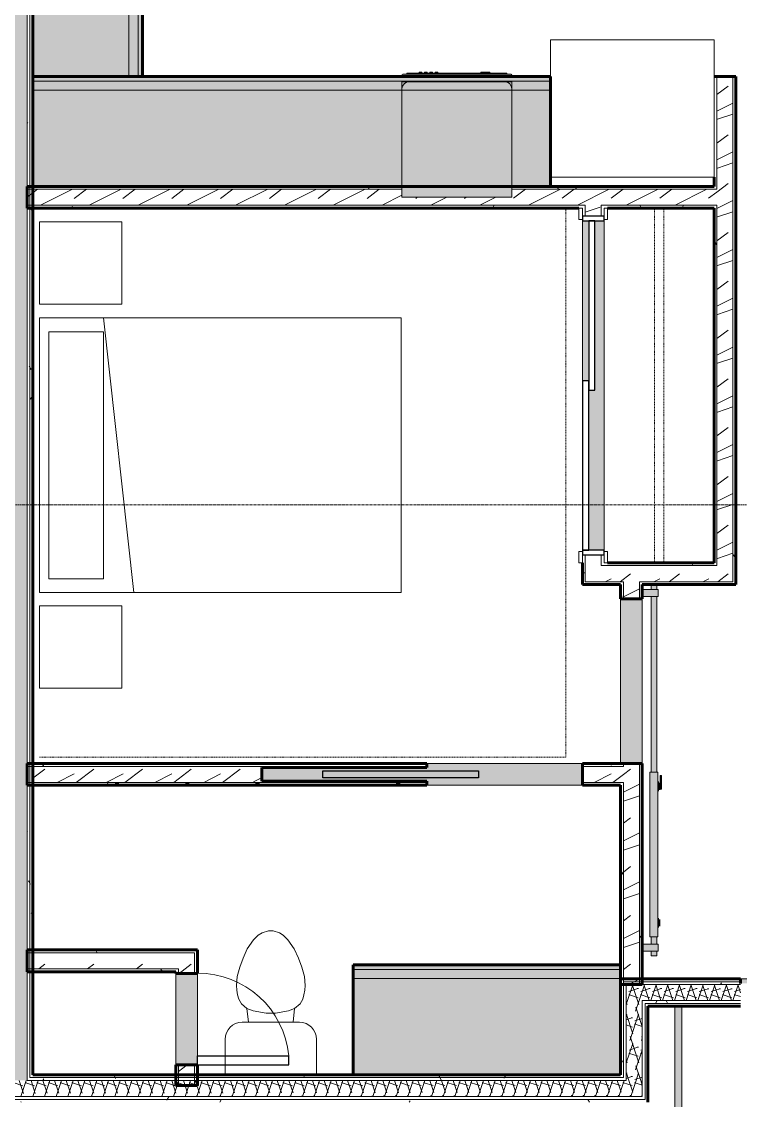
# Model space of a CAD drawing. Header units: inches. Extents: x -4061 to -1937, y 10959 to 12323.
# Drawn here: x -3338.2 to -3181.1, y 11717 to 11952.8 of the extents above; entities that cross this region are included whole.
import ezdxf

# ---------------------------------------------------------------- set-up
doc = ezdxf.new("R2010")
doc.units = ezdxf.units.IN
doc.header["$MEASUREMENT"] = 0
doc.linetypes.add('Dash', pattern=[0.25, 0.125, -0.125])
doc.linetypes.add('Grid Line 1_2_', pattern=[0.875, 0.5, -0.125, 0.125, -0.125])
for name, color, linetype, lineweight in [('0-1', 7, 'Continuous', 5), ('0-2', 250, 'Continuous', 9), ('A-DOOR-1', 250, 'Continuous', 9), ('A-DOOR-2', 50, 'Continuous', 30), ('A-DOOR-3', 90, 'Continuous', 18), ('A-DOOR-4', 135, 'Continuous', 18), ('A-DOOR-5', 7, 'Continuous', 18), ('A-DOOR-6', 10, 'Continuous', 60), ('A-DOOR-FRAM-1', 50, 'Continuous', 30), ('A-WALL', 113, 'Continuous', 18), ('A-WALL-1', 8, 'Continuous', 5), ('A-WALL-2', 10, 'Continuous', 60), ('A-WALL-3', 7, 'Continuous', 18), ('A-WALL-PATT-1', 250, 'Continuous', 9), ('A-WALL-PATT-2', 55, 'Continuous', 9), ('A-WALL-PATT-6', 111, 'Continuous', 9), ('I-FURN-1', 250, 'Continuous', 9), ('I-FURN-HDLN-1', 250, 'Dash', 9), ('I-WALL', 2, 'Continuous', 18), ('I-WALL-1', 2, 'Continuous', 5), ('I-WALL-2', 2, 'Continuous', 60), ('P-SANR-FIXT-2', 250, 'Continuous', 9), ('Q-CASE-1', 53, 'Continuous', 9), ('Q-CASE-2', 10, 'Continuous', 60), ('Q-CASE-3', 250, 'Continuous', 9), ('Q-CASE-HDLN-1', 250, 'Dash', 9), ('Q-SPCQ-1', 250, 'Continuous', 9), ('Q-SPCQ-2', 55, 'Continuous', 9), ('S-BEAM', 12, 'Continuous', 9), ('S-GRID-1', 1, 'Grid Line 1_2_', 9)]:
    doc.layers.add(name, color=color, linetype=linetype, lineweight=lineweight)
pattern_1 = [(0, (0, 0), (20.48, 5.12), [0.845, -14.515, 0.845, -14.515, -81.92]), (0, (0, 0), (20.48, 5.12), [-30.72, 0.845, -29.875, 0.845, -14.515, -35.84]), (0, (0, 0), (20.48, 5.12), [-76.8, 0.845, -9.395, 0.845, -24.755]), (120, (7.68, 2.56), (-14.67405, 15.1762003), [0.845, -14.515, 0.845, -14.515, -81.92]), (120, (7.68, 2.56), (-14.67405, 15.1762003), [-30.72, 0.845, -29.875, 0.845, -14.515, -35.84]), (120, (7.68, 2.56), (-14.67405, 15.1762003), [-76.8, 0.845, -9.395, 0.845, -24.755]), (240, (10.24, 12.8), (-5.80595, -20.2962003), [0.845, -14.515, 0.845, -14.515, -81.92]), (240, (10.24, 12.8), (-5.80595, -20.2962003), [-30.72, 0.845, -29.875, 0.845, -14.515, -35.84]), (240, (10.24, 12.8), (-5.80595, -20.2962003), [-76.8, 0.845, -9.395, 0.845, -24.755])]
pattern_2 = [(216.87, (4.265, 10.662), (31.9871619, 21.32545714), [5.331, -47.981]), (206.565, (10.662, 7.464), (-10.662476, -10.6620098), [11.921, -11.921]), (198.435, (10.662, 2.132), (-21.32449365, -10.6625869), [6.744, -26.974])]
pattern_3 = [(161.57, (0.32, 0.32), (-2.560496185, -0.000537386), [0, -18.214, 2.022, 0]), (18.43, (-0.32, 0.32), (-2.560496185, 0.000537386), [0, -18.214, 2.022, 0]), (108.43, (0.32, 0.32), (1.27922091, -6.400876726), [6.07, -14.166]), (71.57, (-0.32, 0.32), (1.27922091, 6.400876726), [6.07, -14.166])]

# ---------------------------------------------------------------- blocks, each defined once
blk = doc.blocks.new('Pocket_Door_2385 - 34_ x 80_-1722096-ENLARGED RCP - 2ND FLOOR PLAN - EAST')
at = {"layer": 'A-DOOR-2'}
for p, q in [((-39.67, -0.75), (-39.67, 0.75)), ((-39.67, 0.75), (-5.67, 0.75)), ((-5.67, 0.75), (-5.67, -0.75)), ((-5.67, -0.75), (-39.67, -0.75))]:
    blk.add_line(p, q, dxfattribs=at)
blk = doc.blocks.new('FOLDING_SLIDING CLOSET - 72_ x 80_-1372823-ENLARGED RCP - 2ND FLOOR PLAN - EAST')
at = {"layer": 'A-DOOR-1'}
for p, q in [((-36.25, 3), (-38.75, 3)), ((-38.75, 3), (-38.75, 2.25)), ((-36.25, 2.25), (-36.25, 3)), ((38.75, 3), (36.25, 3)), ((36.25, 3), (36.25, 2.25)), ((38.75, 2.25), (38.75, 3)), ((-38.75, 2.25), (-36.25, 2.25)), ((36.25, 2.25), (38.75, 2.25)), ((-36.25, -2.5), (-38.75, -2.5)), ((-38.75, -2.5), (-38.75, -3.25)), ((-38.75, -3.25), (-36.25, -3.25)), ((-36.25, -3.25), (-36.25, -2.5)), ((38.75, -2.5), (36.25, -2.5)), ((36.25, -2.5), (36.25, -3.25)), ((36.25, -3.25), (38.75, -3.25)), ((38.75, -3.25), (38.75, -2.5))]:
    blk.add_line(p, q, dxfattribs=at)
at = {"layer": 'A-DOOR-2'}
for p, q in [((1, 2.25), (-36, 2.25)), ((-36, 2.25), (-36, 0.875)), ((-36, 0.875), (1, 0.875)), ((36, 0.875), (-1, 0.875)), ((-1, 0.875), (-1, -0.5)), ((1, 0.875), (1, 2.25)), ((36, -0.5), (36, 0.875)), ((-1, -0.5), (36, -0.5))]:
    blk.add_line(p, q, dxfattribs=at)
at = {"layer": 'A-DOOR-FRAM-1'}
for p, q in [((-36, 2.25), (-37, 2.25)), ((-37, 2.25), (-37, -2.5)), ((-36, -2.5), (-36, 2.25)), ((36, 2.25), (36, -2.5)), ((37, 2.25), (36, 2.25)), ((37, -2.5), (37, 2.25)), ((-37, -2.5), (-36, -2.5)), ((36, -2.5), (37, -2.5))]:
    blk.add_line(p, q, dxfattribs=at)
blk = doc.blocks.new('Refrigerator_-_Side-by-Side_6047 - 36_ X 30_-1372843-ENLARGED RCP - 2ND FLOOR PLAN - EAST')
at = {"layer": 'Q-SPCQ-1'}
for p, q in [((-17.88, 15.58), (17.87, 15.58)), ((-17.88, -14.42), (-17.88, 15.58)), ((17.87, 15.58), (17.87, -14.42)), ((17.87, -14.42), (-17.88, -14.42))]:
    blk.add_line(p, q, dxfattribs=at)
blk = doc.blocks.new('OD_CW_Base Cabinet - OD_CW_Base Cabinet-1965007-ENLARGED RCP - 2ND FLOOR PLAN - EAST')
at = {"layer": 'Q-CASE-1'}
for points in [[(113.84, 24), (0.74, 24), (0.74, 3), (113.84, 3), (113.84, 15.55)], [(90.46, 3), (33.18, 3), (33.18, 1.13), (9.18, 1.13), (9.18, 3), (0.74, 3), (0.74, 1), (113.84, 1), (113.84, 3), (90.84, 3)], [(36.4, 1), (0.74, 1), (0.74, 0), (113.84, 0), (113.84, 1), (67.06, 1)]]:
    blk.add_hatch(color=256, dxfattribs=at).paths.add_polyline_path(points, flags=0)
at = {"layer": 'Q-CASE-2'}
for p, q in [((113.84, 24), (0.74, 24)), ((0.74, 24), (0.74, 0)), ((113.84, 0), (113.84, 24)), ((0.74, 0), (113.84, 0))]:
    blk.add_line(p, q, dxfattribs=at)
at = {"layer": 'Q-CASE-3'}
for p, q in [((0.74, 24), (0.74, 3)), ((0.74, 24), (113.84, 24)), ((113.84, 3), (113.84, 24)), ((0.74, 3), (113.84, 3)), ((113.84, 1), (113.84, 3)), ((0.74, 1), (113.84, 1)), ((0.74, 1), (113.84, 1)), ((0.74, 0), (92.84, 0)), ((113.84, 0), (113.84, 1))]:
    blk.add_line(p, q, dxfattribs=at)
blk = doc.blocks.new('Dishwasher_15404 - 34_ counter-V4-ENLARGED RCP - 2ND FLOOR PLAN - EAST')
at = {"layer": 'Q-SPCQ-2'}
h = blk.add_hatch(color=256, dxfattribs=at)
h.paths.add_polyline_path([(0, 0), (2.38, 0), (2.38, 24), (0, 24)], flags=0)
h.paths.add_polyline_path([(23.38, 11.89), (23.38, 0), (23.68, 0), (24.08, 0.05), (24.46, 0.21), (24.83, 0.52), (25.04, 0.79), (25.2, 1.17), (25.25, 1.57), (25.25, 22.43), (25.17, 22.9), (24.98, 23.29), (24.74, 23.58), (24.46, 23.79), (24.08, 23.95), (23.68, 24), (23.38, 24), (23.38, 19.56)], flags=0)
h = blk.add_hatch(color=256, dxfattribs=at)
h.paths.add_polyline_path([(23.68, 0), (25.25, 0), (25.25, 1.57), (25.2, 1.17), (24.96, 0.67), (24.74, 0.42), (24.46, 0.21), (24.08, 0.05)], flags=0)
h.paths.add_polyline_path([(23.68, 24), (24.08, 23.95), (24.46, 23.79), (24.83, 23.48), (25.04, 23.21), (25.22, 22.75), (25.25, 22.69), (25.25, 24), (23.95, 24)], flags=0)
for points in [[(26.38, 0.14), (26.38, 0), (26.73, 0.01), (26.82, 0.06), (26.87, 0.2), (26.85, 23.86), (26.82, 23.94), (26.68, 24), (26.38, 24), (26.38, 4.23)], [(26.87, 21.39), (27.12, 21.39), (27.12, 22.91), (26.87, 22.91)], [(26.87, 20.79), (26.87, 20.19), (27.12, 20.19), (27.12, 21.39), (26.87, 21.39), (26.87, 21.01)], [(26.87, 11.89), (26.87, 3.81), (27.12, 3.81), (27.12, 20.19), (26.87, 20.19), (26.87, 19.56)], [(27.12, 20.28), (27.12, 19.69), (27.37, 19.69), (27.37, 20.28)], [(27.12, 18.51), (27.37, 18.51), (27.37, 19.1), (27.12, 19.1)], [(27.12, 17.33), (27.37, 17.33), (27.37, 17.92), (27.12, 17.92)], [(27.12, 16.15), (27.37, 16.15), (27.37, 16.74), (27.12, 16.74)], [(27.12, 6.5), (27.12, 5.81), (27.37, 5.81), (27.37, 6.79), (27.12, 6.79), (27.12, 6.66)], [(27.12, 5.55), (27.12, 4.82), (27.37, 4.82), (27.37, 5.81), (27.12, 5.81)], [(26.87, 3.56), (26.87, 2.61), (27.12, 2.61), (27.12, 3.81), (26.87, 3.81)], [(26.87, 1.09), (27.12, 1.09), (27.12, 2.61), (26.87, 2.61)]]:
    blk.add_hatch(color=256, dxfattribs=at).paths.add_polyline_path(points, flags=0)
h = blk.add_hatch(color=256, dxfattribs=at)
h.paths.add_polyline_path([(25.07, 0.85), (25.12, 0.95), (25.08, 0.9)], flags=0)
h.paths.add_polyline_path([(25.2, 1.2), (25.22, 1.25), (25.2, 1.23)], flags=0)
at = {"layer": 'Q-SPCQ-1'}
for p, q in [((0, 24), (23.68, 24)), ((0, 0), (0, 24)), ((23.68, 24), (25.25, 24)), ((25.25, 24), (25.25, 22.43)), ((26.38, 24), (26.68, 24)), ((26.87, 23.8), (26.87, 0.2)), ((25.25, 22.43), (25.25, 1.57)), ((26.87, 22.91), (27.12, 22.91)), ((27.12, 21.39), (27.12, 22.91)), ((27.12, 20.19), (27.12, 21.39)), ((27.12, 20.28), (27.37, 20.28)), ((27.12, 3.81), (27.12, 20.19)), ((27.12, 19.69), (27.37, 19.69)), ((27.12, 19.1), (27.37, 19.1)), ((27.37, 19.69), (27.37, 20.28)), ((27.37, 18.51), (27.37, 19.1)), ((27.12, 18.51), (27.37, 18.51)), ((27.12, 17.92), (27.37, 17.92)), ((27.12, 17.33), (27.37, 17.33)), ((27.12, 16.74), (27.37, 16.74)), ((27.37, 17.33), (27.37, 17.92)), ((27.37, 16.15), (27.37, 16.74)), ((27.12, 16.15), (27.37, 16.15)), ((27.37, 6.79), (27.12, 6.79)), ((27.12, 4.82), (27.37, 4.82)), ((27.37, 5.81), (27.37, 6.79)), ((27.37, 4.82), (27.37, 5.81)), ((27.12, 2.61), (27.12, 3.81)), ((27.12, 1.09), (27.12, 2.61)), ((23.68, 0), (0, 0)), ((25.25, 1.57), (25.25, 0)), ((26.87, 1.09), (27.12, 1.09)), ((25.25, 0), (23.68, 0)), ((26.68, 0), (26.38, 0))]:
    blk.add_line(p, q, dxfattribs=at)
for centre, radius, start, end in [((23.68, 22.43), 1.57, 360, 90), ((26.68, 23.8), 0.197, 360, 90), ((23.68, 22.43), 1.57, 32.077, 42.3359), ((23.68, 22.43), 1.57, 17.8182, 27.5266), ((23.68, 22.43), 1.57, 360, 13.6425), ((23.68, 1.57), 1.57, 270, 360), ((23.68, 1.57), 1.57, 317.6641, 327.923), ((23.68, 1.57), 1.57, 332.4734, 342.1818), ((23.68, 1.57), 1.57, 346.3575, 360), ((26.68, 0.2), 0.197, 270, 360), ((26.68, 0.2), 0.197, 285, 345)]:
    blk.add_arc(centre, radius, start, end, dxfattribs=at)
blk = doc.blocks.new('OD_CW_Base Cabinet - OD_CW_Base Cabinet-1965008-ENLARGED RCP - 2ND FLOOR PLAN - EAST')
at = {"layer": 'Q-CASE-1'}
for points in [[(0.74, 3), (133.01, 3), (133.01, 24), (0.74, 24)], [(0.74, 0.63), (0.74, 0), (133.01, 0), (133.01, 1), (70.97, 1), (70.97, 0.63), (46.97, 0.63), (46.97, 1), (0.74, 1)]]:
    blk.add_hatch(color=256, dxfattribs=at).paths.add_polyline_path(points, flags=0)
h = blk.add_hatch(color=256, dxfattribs=at)
h.paths.add_polyline_path([(0.74, 1), (46.97, 1), (46.97, 3), (0.74, 3)], flags=0)
h.paths.add_polyline_path([(70.97, 3), (70.97, 1), (133.01, 1), (133.01, 3)], flags=0)
at = {"layer": 'Q-CASE-2'}
for p, q in [((133.01, 24), (0.74, 24)), ((0.74, 24), (0.74, 0)), ((133.01, 0), (133.01, 24)), ((0.74, 0), (133.01, 0))]:
    blk.add_line(p, q, dxfattribs=at)
at = {"layer": 'Q-CASE-3'}
for p, q in [((0.74, 24), (0.74, 3)), ((0.74, 24), (133.01, 24)), ((133.01, 3), (133.01, 24)), ((0.74, 3), (0.74, 1)), ((0.74, 3), (133.01, 3)), ((133.01, 1), (133.01, 3)), ((0.74, 1), (0.74, 0)), ((0.74, 1), (46.97, 1)), ((0.74, 1), (46.97, 1)), ((0.74, 0), (133.01, 0)), ((70.97, 1), (133.01, 1)), ((70.97, 1), (133.01, 1)), ((133.01, 0), (133.01, 1))]:
    blk.add_line(p, q, dxfattribs=at)
blk = doc.blocks.new('Toilet-Domestic-3D - Toilet-Domestic-3D-1352612-ENLARGED RCP - 2ND FLOOR PLAN - EAST')
at = {"layer": 'P-SANR-FIXT-2'}
for p, q in [((-9.98, 19.48), (9.98, 19.48)), ((-9.98, 11.75), (-9.98, 19.48)), ((9.98, 19.48), (9.98, 11.75)), ((6.25, 8.02), (-6.25, 8.02)), ((-4.86, 8.02), (-5.21, 5)), ((4.86, 8.02), (5.21, 5)), ((-5.21, 5), (-6.4, 4)), ((-3.84, 5.5), (-5.21, 5)), ((-1, 6), (-3.84, 5.5)), ((1, 6), (-1, 6)), ((3.84, 5.5), (1, 6)), ((5.21, 5), (3.84, 5.5)), ((6.4, 4), (5.21, 5)), ((-6.97, 3), (-7.24, 2)), ((-6.4, 4), (-6.97, 3)), ((6.97, 3), (6.4, 4)), ((7.24, 2), (6.97, 3)), ((-7.41, 1), (-7.5, 0)), ((-7.5, 0), (-7.33, -1.99)), ((-7.24, 2), (-7.41, 1)), ((7.41, 1), (7.24, 2)), ((7.33, -1.99), (7.5, 0)), ((7.5, 0), (7.41, 1)), ((-7.33, -1.99), (-6.79, -4)), ((6.79, -4), (7.33, -1.99)), ((-6.79, -4), (-6.06, -6)), ((6.06, -6), (6.79, -4)), ((-6.06, -6), (-5.13, -8)), ((5.13, -8), (6.06, -6)), ((-5.13, -8), (-3.74, -10)), ((3.74, -10), (5.13, -8)), ((-3.74, -10), (-2.74, -11)), ((-2.74, -11), (-1.87, -11.5)), ((-1.87, -11.5), (-0.5, -12)), ((0.5, -12), (1.87, -11.5)), ((1.87, -11.5), (2.74, -11)), ((2.74, -11), (3.74, -10)), ((-0.5, -12), (0.5, -12))]:
    blk.add_line(p, q, dxfattribs=at)
for centre, start, end in [((-6.25, 11.75), 180, 270), ((6.25, 11.75), 270, 360)]:
    blk.add_arc(centre, 3.73, start, end, dxfattribs=at)
blk = doc.blocks.new('OD_CW_Base Cabinet - OD_CW_Base Cabinet-1913675-ENLARGED RCP - 2ND FLOOR PLAN - EAST')
at = {"layer": 'Q-CASE-1'}
for points in [[(0.74, 24), (0.74, 3), (59.14, 3), (59.14, 24), (21.04, 24)], [(5.71, 3), (0.74, 3), (0.74, 1), (59.14, 1), (59.14, 3), (21.04, 3)], [(21.04, 1), (0.74, 1), (0.74, 0), (59.14, 0), (59.14, 1)]]:
    blk.add_hatch(color=256, dxfattribs=at).paths.add_polyline_path(points, flags=0)
at = {"layer": 'Q-CASE-2'}
for p, q in [((59.14, 24), (0.74, 24)), ((0.74, 24), (0.74, 0)), ((59.14, 0), (59.14, 24)), ((0.74, 0), (59.14, 0))]:
    blk.add_line(p, q, dxfattribs=at)
at = {"layer": 'Q-CASE-3'}
for p, q in [((0.74, 24), (0.74, 3)), ((0.74, 24), (59.14, 24)), ((59.14, 3), (59.14, 24)), ((0.74, 3), (0.74, 1)), ((0.74, 3), (59.14, 3)), ((59.14, 1), (59.14, 3)), ((0.74, 1), (0.74, 0)), ((0.74, 1), (59.14, 1)), ((0.74, 1), (59.14, 1)), ((0.74, 0), (59.14, 0)), ((59.14, 0), (59.14, 1))]:
    blk.add_line(p, q, dxfattribs=at)
blk = doc.blocks.new('Interior_barn_door_18732 - Interior_barn_door_18732-1655839-ENLARGED RCP - 2ND FLOOR PLAN - EAST')
at = {"layer": 'A-DOOR-3'}
for points in [[(-23.44, -5.82), (-23.68, -5.82), (-23.66, -6.07), (-23.44, -6.07), (-23.44, -6)], [(-22.58, -6.32), (-23.63, -6.32), (-23.63, -6.57), (-22.49, -6.56), (-22.52, -6.32), (-22.56, -6.32)], [(-23.44, -5.82), (-23.44, -6.07), (-22.69, -6.07), (-22.69, -5.82)], [(-23.24, -6.07), (-23.31, -6.07), (-23.28, -6.32), (-22.82, -6.32), (-22.85, -6.07), (-23.2, -6.07)], [(-22.69, -5.82), (-22.67, -6.07), (-22.45, -6.07), (-22.47, -5.82), (-22.63, -5.82)], [(-22.49, -6.32), (-22.49, -6.57), (-20.63, -6.57), (-20.63, -6.32), (-22.41, -6.32)]]:
    blk.add_hatch(color=256, dxfattribs=at).paths.add_polyline_path(points, flags=0)
at = {"layer": 'A-DOOR-4'}
h = blk.add_hatch(color=256, dxfattribs=at)
h.paths.add_polyline_path([(18.5, -4.32), (-19.9, -4.34), (-19.9, -4.95), (18.5, -4.94), (18.5, -4.32)], flags=0)
h.paths.add_polyline_path([(-60, -4.32), (-60, -4.95), (-59, -4.95), (-59, -4.32)], flags=0)
h.paths.add_polyline_path([(21, -4.32), (20, -4.34), (20, -4.95), (21, -4.95), (21, -4.34)], flags=0)
h.paths.add_polyline_path([(-55.9, -4.32), (-57.5, -4.34), (-57.5, -4.95), (-55.9, -4.95), (-55.9, -4.34)], flags=0)
h = blk.add_hatch(color=256, dxfattribs=at)
h.paths.add_polyline_path([(19.69, -2.38), (18.5, -2.38), (18.5, -5.85), (20, -5.85), (20, -2.38)], flags=0)
h.paths.add_polyline_path([(-59, -2.38), (-59, -5.85), (-57.5, -5.85), (-57.5, -2.38), (-58.69, -2.38)], flags=0)
for points in [[(-37.88, -4.07), (-55.9, -4.07), (-55.9, -5.82), (-19.9, -5.82), (-19.9, -4.07), (-30.22, -4.07)], [(-53.56, -5.82), (-53.56, -6), (-52.06, -6), (-52.06, -5.82), (-53.21, -5.82)]]:
    blk.add_hatch(color=256, dxfattribs=at).paths.add_polyline_path(points, flags=0)
h = blk.add_hatch(color=256, dxfattribs=at)
h.paths.add_polyline_path([(-59, -4.95), (-60, -4.95), (-60, -5.57), (-59, -5.55), (-59, -5.11)], flags=0)
h.paths.add_polyline_path([(-19.9, -4.95), (-19.9, -5.57), (18.5, -5.55), (18.5, -4.95), (-14.89, -4.95)], flags=0)
h.paths.add_polyline_path([(-57.5, -4.95), (-57.5, -5.57), (-55.9, -5.55), (-55.9, -4.95)], flags=0)
h.paths.add_polyline_path([(20, -4.95), (20, -5.57), (21, -5.55), (21, -4.95)], flags=0)
h = blk.add_hatch(color=256, dxfattribs=at)
h.paths.add_polyline_path([(-22.45, -5.82), (-22.45, -6), (-22.23, -6), (-22.23, -5.82)], flags=0)
h.paths.add_polyline_path([(-23.73, -5.82), (-23.73, -6), (-23.68, -6), (-23.68, -5.82)], flags=0)
at = {"layer": 'A-DOOR-1'}
for p, q in [((-23.69, -5.82), (-23.69, -6.07)), ((-23.68, -6.07), (-23.69, -6.07)), ((-23.69, -6.07), (-23.44, -6.07)), ((-22.49, -6.32), (-23.63, -6.32)), ((-23.63, -6.32), (-23.63, -6.57)), ((-23.63, -6.57), (-22.49, -6.57)), ((-23.44, -6.07), (-22.69, -6.07)), ((-23.32, -6.07), (-23.32, -6.32)), ((-23.32, -6.07), (-23.32, -6.32)), ((-22.82, -6.32), (-22.82, -6.07)), ((-22.82, -6.32), (-22.82, -6.07)), ((-22.69, -6.07), (-22.44, -6.07)), ((-22.49, -6.57), (-22.49, -6.32)), ((-22.44, -6.07), (-22.45, -6.07)), ((-22.44, -6.07), (-22.44, -5.82)), ((-20.62, -6.57), (-20.62, -6.32))]:
    blk.add_line(p, q, dxfattribs=at)
for points, knots in [([(-22.49, -6.57), (-22.4, -6.57), (-22.1, -6.57), (-21.53, -6.57), (-21, -6.57), (-20.74, -6.57), (-20.61, -6.57), (-20.62, -6.57), (-20.64, -6.57)], [0.1495851, 0.1495851, 0.1495851, 0.1495851, 0.2105513, 0.2964689, 0.3707648, 0.4376596, 0.4969616, 0.5310493, 0.5310493, 0.5310493, 0.5310493]), ([(-20.64, -6.32), (-20.62, -6.32), (-20.61, -6.32), (-20.73, -6.32), (-21.01, -6.32), (-21.53, -6.32), (-22.12, -6.32), (-22.38, -6.32), (-22.48, -6.32)], [-0.5310493, -0.5310493, -0.5310493, -0.5310493, -0.4969616, -0.4376596, -0.3707648, -0.2964689, -0.2105513, -0.1495851, -0.1495851, -0.1495851, -0.1495851])]:
    blk.add_open_spline(points, degree=3, knots=knots, dxfattribs=at)
at = {"layer": 'A-DOOR-5'}
for p, q in [((-59, -4.32), (-60, -4.32)), ((-60, -4.32), (-60, -4.95)), ((-59, -5.85), (-59, -2.38)), ((-57.5, -2.38), (-57.5, -5.85)), ((-55.9, -4.32), (-57.5, -4.32)), ((-55.9, -5.82), (-55.9, -4.07)), ((-55.9, -4.07), (-19.9, -4.07)), ((-19.9, -4.07), (-19.9, -5.82)), ((18.5, -4.32), (-19.9, -4.32)), ((18.5, -5.85), (18.5, -2.38)), ((20, -2.38), (20, -5.85)), ((21, -4.32), (20, -4.32)), ((21, -4.95), (21, -4.32)), ((-60, -4.95), (-60, -5.57)), ((-60, -5.57), (-59, -5.57)), ((-57.5, -5.85), (-59, -5.85)), ((-57.5, -5.57), (-55.9, -5.57)), ((-19.9, -5.82), (-55.9, -5.82)), ((-19.9, -5.57), (18.5, -5.57)), ((20, -5.85), (18.5, -5.85)), ((20, -5.57), (21, -5.57)), ((21, -5.57), (21, -4.95))]:
    blk.add_line(p, q, dxfattribs=at)
at = {"layer": 'A-DOOR-6'}
for p, q in [((-53.56, -6), (-53.56, -5.82)), ((-52.06, -6), (-53.56, -6)), ((-52.06, -5.82), (-52.06, -6)), ((-23.73, -6), (-23.73, -5.82)), ((-23.68, -6), (-23.73, -6)), ((-22.23, -6), (-22.45, -6)), ((-22.23, -5.82), (-22.23, -6))]:
    blk.add_line(p, q, dxfattribs=at)
blk = doc.blocks.new('OD_CW_Closet - OD_CW_Closet-1690852-ENLARGED RCP - 2ND FLOOR PLAN - EAST')
at = {"layer": 'Q-CASE-HDLN-1'}
for p, q in [((0.74, 13), (78.24, 13)), ((0.74, 11), (78.24, 11)), ((3.24, 0), (75.74, 0))]:
    blk.add_line(p, q, dxfattribs=at)
blk = doc.blocks.new('Single-Flush - CLOSET-1720159-ENLARGED RCP - 2ND FLOOR PLAN - EAST')
at = {"layer": 'A-DOOR-1'}
blk.add_arc((10, 2.37), 20.07, 95.7201, 180, dxfattribs=at)
at = {"layer": 'A-DOOR-2'}
for p, q in [((8, 2.37), (8, 22.34)), ((10, 22.34), (8, 22.34)), ((10, 2.37), (10, 22.34)), ((10, 2.37), (8, 2.37))]:
    blk.add_line(p, q, dxfattribs=at)
blk = doc.blocks.new('Bed-Standard - Queen 60_ x 79_-1242961-ENLARGED RCP - 2ND FLOOR PLAN - EAST')
at = {"layer": 'I-FURN-1'}
for p, q in [((40.69, 37.7), (-19.31, 37.7)), ((-19.31, 37.7), (-19.31, -41.3)), ((-16.31, 35.7), (-16.31, 23.7)), ((-16.31, 35.7), (37.69, 35.7)), ((37.69, 35.7), (37.69, 23.7)), ((40.69, -41.3), (40.69, 37.7)), ((40.69, 23.7), (-19.31, 17.13)), ((-16.31, 23.7), (37.69, 23.7)), ((-19.31, -41.3), (40.69, -41.3))]:
    blk.add_line(p, q, dxfattribs=at)
at = {"layer": 'I-FURN-HDLN-1'}
for p, q in [((-55.31, 37.7), (-55.31, -77.3)), ((64.69, -77.3), (64.69, 37.7)), ((-55.31, -77.3), (64.69, -77.3))]:
    blk.add_line(p, q, dxfattribs=at)
blk = doc.blocks.new('Table-Night Stand - 18_ x 18_ x 24_-1352623-ENLARGED RCP - 2ND FLOOR PLAN - EAST')
at = {"layer": 'I-FURN-1'}
for p, q in [((18.15, 18), (0.15, 18)), ((0.15, 18), (0.15, 0)), ((18.15, 0), (18.15, 18)), ((0.15, 0), (18.15, 0))]:
    blk.add_line(p, q, dxfattribs=at)
blk = doc.blocks.new('CTR - 1st Phase - Unit Layouts_rvt-1-ENLARGED RCP - 2ND FLOOR PLAN - EAST')
at = {"layer": 'A-WALL-1'}
h = blk.add_hatch(color=256, dxfattribs=at)
h.paths.add_polyline_path([(-3214.27, 11837.26), (-3210.9, 11837.26), (-3210.9, 11909.26), (-3212.9, 11909.26), (-3212.9, 11872.26), (-3214.27, 11872.26), (-3214.27, 11850.04)], flags=0)
h.paths.add_polyline_path([(-3215.65, 11874.26), (-3214.27, 11874.26), (-3214.27, 11909.26), (-3215.65, 11909.26)], flags=0)
for points in [[(-3206.7, 11790.65), (-3202.57, 11790.65), (-3202.57, 11826.65), (-3207.32, 11826.65), (-3207.32, 11790.65)], [(-3215.65, 11785.9), (-3215.65, 11790.65), (-3249.65, 11790.65), (-3249.65, 11789.78), (-3285.65, 11789.78), (-3285.65, 11786.78), (-3249.65, 11786.78), (-3249.65, 11785.9), (-3227.63, 11785.9)], [(-3299.72, 11724.78), (-3299.72, 11744.78), (-3304.47, 11744.78), (-3304.47, 11724.78), (-3300.35, 11724.78)]]:
    blk.add_hatch(color=256, dxfattribs=at).paths.add_polyline_path(points, flags=0)
at = {"layer": 'A-WALL-PATT-1'}
h = blk.add_hatch(dxfattribs=at)
h.set_pattern_fill('FP_1', color=256, style=0, pattern_type=2)
h.set_pattern_definition(pattern_1)
h.paths.add_polyline_path([(-3186.25, 11834.51), (-3186.25, 11912.63), (-3186.87, 11912.63), (-3186.87, 11834.51)], flags=0)
h.paths.add_polyline_path([(-3186.87, 11916.13), (-3186.25, 11916.13), (-3186.25, 11940.76), (-3186.87, 11940.76), (-3186.87, 11916.76)], flags=0)
h = blk.add_hatch(dxfattribs=at)
h.set_pattern_fill('FP_1', color=256, style=0, pattern_type=2)
h.set_pattern_definition(pattern_1)
h.paths.add_polyline_path([(-3182.12, 11830.38), (-3182.12, 11940.76), (-3182.75, 11940.76), (-3182.75, 11830.38)], flags=0)
h = blk.add_hatch(dxfattribs=at)
h.set_pattern_fill('FP_1', color=256, style=0, pattern_type=2)
h.set_pattern_definition(pattern_1)
h.paths.add_polyline_path([(-3227.63, 11916.13), (-3186.87, 11916.13), (-3186.87, 11916.76), (-3231.06, 11916.76), (-3231.06, 11916.13)], flags=0)
h.paths.add_polyline_path([(-3255.06, 11916.13), (-3255.06, 11916.76), (-3335.72, 11916.76), (-3335.72, 11916.13), (-3255.25, 11916.13)], flags=0)
h = blk.add_hatch(dxfattribs=at)
h.set_pattern_fill('FP_1', color=256, style=0, pattern_type=2)
h.set_pattern_definition(pattern_1)
h.paths.add_polyline_path([(-3210.15, 11912.01), (-3186.87, 11912.01), (-3186.87, 11912.63), (-3211.52, 11912.63), (-3211.52, 11912.01), (-3210.9, 11912.01)], flags=0)
h.paths.add_polyline_path([(-3222.62, 11912.01), (-3215.02, 11912.01), (-3215.02, 11912.63), (-3335.72, 11912.63), (-3335.72, 11912.01), (-3227.63, 11912.01)], flags=0)
h = blk.add_hatch(dxfattribs=at)
h.set_pattern_fill('FP_1', color=256, style=0, pattern_type=2)
h.set_pattern_definition(pattern_1)
h.paths.add_polyline_path([(-3215.65, 11829.76), (-3215.02, 11829.76), (-3215.02, 11836.26), (-3215.65, 11836.26), (-3215.65, 11830.38)], flags=0)
h.paths.add_polyline_path([(-3215.02, 11910.26), (-3215.02, 11912.01), (-3215.65, 11912.01), (-3215.65, 11910.26)], flags=0)
h = blk.add_hatch(dxfattribs=at)
h.set_pattern_fill('FP_1', color=256, style=0, pattern_type=2)
h.set_pattern_definition(pattern_1)
h.paths.add_polyline_path([(-3186.25, 11833.88), (-3186.25, 11834.51), (-3210.9, 11834.51), (-3210.9, 11833.88), (-3186.87, 11833.88)], flags=0)
h = blk.add_hatch(dxfattribs=at)
h.set_pattern_fill('FP_1', color=256, style=0, pattern_type=2)
h.set_pattern_definition(pattern_1)
h.paths.add_polyline_path([(-3203.2, 11829.76), (-3182.12, 11829.76), (-3182.12, 11830.38), (-3203.2, 11830.38)], flags=0)
h.paths.add_polyline_path([(-3214.96, 11829.76), (-3206.7, 11829.76), (-3206.7, 11830.38), (-3215.02, 11830.38), (-3215.02, 11829.76)], flags=0)
h = blk.add_hatch(dxfattribs=at)
h.set_pattern_fill('FP_1', color=256, style=0, pattern_type=2)
h.set_pattern_definition(pattern_1)
h.paths.add_polyline_path([(-3206.7, 11742.33), (-3206.7, 11786.53), (-3207.32, 11786.53), (-3207.32, 11742.33)], flags=0)
h.paths.add_polyline_path([(-3206.7, 11790.03), (-3206.7, 11790.65), (-3207.32, 11790.65), (-3207.32, 11790.03)], flags=0)
h.paths.add_polyline_path([(-3206.7, 11826.65), (-3206.7, 11829.76), (-3207.32, 11829.76), (-3207.32, 11826.65)], flags=0)
h = blk.add_hatch(dxfattribs=at)
h.set_pattern_fill('FP_1', color=256, style=0, pattern_type=2)
h.set_pattern_definition(pattern_1)
h.paths.add_polyline_path([(-3203.2, 11742.34), (-3202.57, 11742.34), (-3202.57, 11790.65), (-3203.2, 11790.65), (-3203.2, 11742.34)], flags=0)
h.paths.add_polyline_path([(-3202.57, 11826.65), (-3202.57, 11829.76), (-3203.2, 11829.76), (-3203.2, 11826.65)], flags=0)
h = blk.add_hatch(dxfattribs=at)
h.set_pattern_fill('FP_1', color=256, style=0, pattern_type=2)
h.set_pattern_definition(pattern_1)
h.paths.add_polyline_path([(-3212.3, 11790.03), (-3207.32, 11790.03), (-3207.32, 11790.65), (-3215.65, 11790.65), (-3215.65, 11790.03)], flags=0)
h.paths.add_polyline_path([(-3249.65, 11790.03), (-3249.65, 11790.65), (-3335.72, 11790.65), (-3335.72, 11790.03), (-3255.25, 11790.03)], flags=0)
h = blk.add_hatch(dxfattribs=at)
h.set_pattern_fill('FP_1', color=256, style=0, pattern_type=2)
h.set_pattern_definition(pattern_1)
h.paths.add_polyline_path([(-3215.65, 11785.9), (-3207.32, 11785.9), (-3207.32, 11786.53), (-3215.65, 11786.53)], flags=0)
h.paths.add_polyline_path([(-3249.65, 11785.9), (-3249.65, 11786.53), (-3335.72, 11786.52), (-3335.72, 11785.9), (-3255.25, 11785.9)], flags=0)
h = blk.add_hatch(dxfattribs=at)
h.set_pattern_fill('FP_1', color=256, style=0, pattern_type=2)
h.set_pattern_definition(pattern_1)
h.paths.add_polyline_path([(-3300.35, 11749.28), (-3299.72, 11749.28), (-3299.72, 11749.9), (-3335.72, 11749.88), (-3335.72, 11749.28), (-3303.85, 11749.28)], flags=0)
h = blk.add_hatch(dxfattribs=at)
h.set_pattern_fill('FP_1', color=256, style=0, pattern_type=2)
h.set_pattern_definition(pattern_1)
h.paths.add_polyline_path([(-3304.47, 11745.15), (-3303.85, 11745.15), (-3303.85, 11745.78), (-3335.72, 11745.76), (-3335.72, 11745.15), (-3319.6, 11745.15)], flags=0)
at = {"layer": 'A-WALL-PATT-2'}
h = blk.add_hatch(dxfattribs=at)
h.set_pattern_fill('FP_2', color=256, style=0, pattern_type=2)
h.set_pattern_definition(pattern_2)
h.paths.add_polyline_path([(-3186.25, 11833.88), (-3182.75, 11833.88), (-3182.75, 11940.76), (-3186.25, 11940.76), (-3186.25, 11834.51)], flags=0)
h = blk.add_hatch(dxfattribs=at)
h.set_pattern_fill('FP_2', color=256, style=0, pattern_type=2)
h.set_pattern_definition(pattern_2)
h.paths.add_polyline_path([(-3255.25, 11912.63), (-3186.25, 11912.65), (-3186.25, 11916.13), (-3231.06, 11916.13), (-3231.06, 11914.38), (-3255.06, 11914.38), (-3255.06, 11916.13), (-3336.97, 11916.13), (-3336.97, 11912.63), (-3334.25, 11912.63)], flags=0)
h = blk.add_hatch(dxfattribs=at)
h.set_pattern_fill('FP_2', color=256, style=0, pattern_type=2)
h.set_pattern_definition(pattern_2)
h.paths.add_polyline_path([(-3212.3, 11830.38), (-3211.52, 11830.38), (-3211.52, 11836.26), (-3215.02, 11836.26), (-3215.02, 11830.38)], flags=0)
h.paths.add_polyline_path([(-3215.02, 11910.26), (-3211.52, 11910.26), (-3211.52, 11912.63), (-3215.02, 11912.63), (-3215.02, 11912.01)], flags=0)
h = blk.add_hatch(dxfattribs=at)
h.set_pattern_fill('FP_2', color=256, style=0, pattern_type=2)
h.set_pattern_definition(pattern_2)
h.paths.add_polyline_path([(-3182.75, 11830.38), (-3182.75, 11833.88), (-3211.52, 11833.88), (-3211.52, 11830.38), (-3186.25, 11830.38)], flags=0)
h = blk.add_hatch(dxfattribs=at)
h.set_pattern_fill('FP_2', color=256, style=0, pattern_type=2)
h.set_pattern_definition(pattern_2)
h.paths.add_polyline_path([(-3204.63, 11742.33), (-3203.2, 11742.33), (-3203.2, 11790.65), (-3206.7, 11790.65), (-3206.7, 11742.33)], flags=0)
h.paths.add_polyline_path([(-3203.2, 11826.65), (-3203.2, 11830.38), (-3206.7, 11830.38), (-3206.7, 11826.65), (-3204.63, 11826.65)], flags=0)
h = blk.add_hatch(dxfattribs=at)
h.set_pattern_fill('FP_2', color=256, style=0, pattern_type=2)
h.set_pattern_definition(pattern_2)
h.paths.add_polyline_path([(-3215.65, 11786.53), (-3206.7, 11786.53), (-3206.7, 11790.03), (-3215.65, 11790.03), (-3215.65, 11789.78)], flags=0)
h.paths.add_polyline_path([(-3334.25, 11786.53), (-3249.65, 11786.53), (-3249.65, 11786.78), (-3285.65, 11786.78), (-3285.65, 11789.78), (-3249.65, 11789.78), (-3249.65, 11790.03), (-3335.72, 11790.02), (-3335.72, 11786.53)], flags=0)
h = blk.add_hatch(dxfattribs=at)
h.set_pattern_fill('FP_2', color=256, style=0, pattern_type=2)
h.set_pattern_definition(pattern_2)
h.paths.add_polyline_path([(-3335.72, 11745.78), (-3300.35, 11745.78), (-3300.35, 11749.28), (-3335.72, 11749.28), (-3335.72, 11749.15)], flags=0)
h = blk.add_hatch(dxfattribs=at)
h.set_pattern_fill('FP_2', color=256, style=0, pattern_type=2)
h.set_pattern_definition(pattern_2)
h.paths.add_polyline_path([(-3302.01, 11722.64), (-3300.35, 11722.64), (-3300.35, 11724.78), (-3303.85, 11724.78), (-3303.85, 11722.64)], flags=0)
h.paths.add_polyline_path([(-3303.85, 11744.78), (-3300.35, 11744.78), (-3300.35, 11745.78), (-3303.85, 11745.78), (-3303.85, 11745.15)], flags=0)
at = {"layer": 'A-WALL-2'}
for p, q in [((-3186.87, 11940.76), (-3182.12, 11940.76)), ((-3182.12, 11940.76), (-3182.12, 11834.51)), ((-3186.87, 11916.76), (-3186.87, 11918.76)), ((-3336.97, 11912.01), (-3336.97, 11916.76)), ((-3336.97, 11916.76), (-3335.72, 11916.76)), ((-3222.62, 11916.76), (-3186.87, 11916.76)), ((-3216.4, 11912.01), (-3336.97, 11912.01)), ((-3186.87, 11912.01), (-3210.15, 11912.01)), ((-3186.87, 11834.51), (-3186.87, 11912.01)), ((-3215.65, 11829.76), (-3215.65, 11834.51)), ((-3210.15, 11834.51), (-3186.87, 11834.51)), ((-3182.12, 11834.51), (-3182.12, 11830.38)), ((-3182.12, 11830.38), (-3182.12, 11829.76)), ((-3215.02, 11829.76), (-3215.65, 11829.76)), ((-3210.9, 11829.76), (-3215.02, 11829.76)), ((-3207.32, 11829.76), (-3210.9, 11829.76)), ((-3207.32, 11826.65), (-3207.32, 11829.76)), ((-3202.57, 11829.76), (-3202.57, 11826.65)), ((-3182.12, 11829.76), (-3202.57, 11829.76)), ((-3202.57, 11826.65), (-3207.32, 11826.65)), ((-3336.97, 11790.65), (-3249.65, 11790.65)), ((-3336.97, 11785.9), (-3336.97, 11790.65)), ((-3249.65, 11789.78), (-3285.65, 11789.78)), ((-3285.65, 11789.78), (-3285.65, 11786.78)), ((-3249.65, 11790.65), (-3249.65, 11789.78)), ((-3215.65, 11790.65), (-3207.32, 11790.65)), ((-3215.65, 11785.9), (-3215.65, 11790.65)), ((-3207.32, 11790.65), (-3202.57, 11790.65)), ((-3202.57, 11790.65), (-3202.57, 11742.33)), ((-3249.65, 11785.9), (-3336.97, 11785.9)), ((-3285.65, 11786.78), (-3249.65, 11786.78)), ((-3249.65, 11786.78), (-3249.65, 11785.9)), ((-3207.32, 11785.9), (-3215.65, 11785.9)), ((-3207.32, 11746.64), (-3207.32, 11785.9)), ((-3336.97, 11745.15), (-3336.97, 11749.9)), ((-3336.97, 11749.9), (-3299.72, 11749.9)), ((-3299.72, 11749.9), (-3299.72, 11749.28)), ((-3299.72, 11749.28), (-3299.72, 11745.15)), ((-3304.47, 11745.15), (-3336.97, 11745.15)), ((-3304.47, 11744.78), (-3304.47, 11745.15)), ((-3299.72, 11745.15), (-3299.72, 11744.78)), ((-3299.72, 11744.78), (-3304.47, 11744.78)), ((-3202.57, 11742.33), (-3207.32, 11742.33)), ((-3304.47, 11720.27), (-3304.47, 11724.78)), ((-3304.47, 11724.78), (-3299.72, 11724.78)), ((-3299.72, 11724.78), (-3299.72, 11720.27)), ((-3299.72, 11720.27), (-3304.47, 11720.27))]:
    blk.add_line(p, q, dxfattribs=at)
at = {"layer": 'A-WALL-3'}
for p, q in [((-3186.25, 11940.76), (-3186.25, 11916.13)), ((-3182.75, 11940.76), (-3182.75, 11834.51)), ((-3336.97, 11916.13), (-3255.06, 11916.13)), ((-3231.06, 11916.13), (-3186.87, 11916.13)), ((-3186.87, 11916.13), (-3186.25, 11916.13)), ((-3336.97, 11912.63), (-3215.02, 11912.63)), ((-3215.02, 11912.01), (-3215.02, 11912.63)), ((-3211.52, 11912.01), (-3211.52, 11912.63)), ((-3211.52, 11912.63), (-3186.87, 11912.63)), ((-3186.87, 11912.63), (-3186.25, 11912.63)), ((-3186.25, 11912.63), (-3186.25, 11834.51)), ((-3215.02, 11910.26), (-3215.02, 11912.01)), ((-3211.52, 11910.26), (-3211.52, 11912.01)), ((-3215.65, 11909.26), (-3215.65, 11874.26)), ((-3210.9, 11837.26), (-3210.9, 11909.26)), ((-3215.02, 11830.38), (-3215.02, 11836.26)), ((-3211.52, 11833.88), (-3211.52, 11836.26)), ((-3211.52, 11833.88), (-3210.9, 11833.88)), ((-3210.9, 11833.88), (-3186.25, 11833.88)), ((-3186.25, 11833.88), (-3186.25, 11834.51)), ((-3182.75, 11833.88), (-3182.75, 11834.51)), ((-3182.75, 11830.38), (-3182.75, 11833.88)), ((-3215.02, 11830.38), (-3211.52, 11830.38)), ((-3211.52, 11830.38), (-3210.9, 11830.38)), ((-3210.9, 11830.38), (-3206.7, 11830.38)), ((-3206.7, 11829.76), (-3206.7, 11830.38)), ((-3203.2, 11829.76), (-3203.2, 11830.38)), ((-3203.2, 11830.38), (-3182.75, 11830.38)), ((-3206.7, 11826.65), (-3206.7, 11829.76)), ((-3203.2, 11826.65), (-3203.2, 11829.76)), ((-3207.32, 11826.65), (-3207.32, 11790.65)), ((-3202.57, 11790.65), (-3202.57, 11826.65)), ((-3249.65, 11790.03), (-3336.97, 11790.03)), ((-3215.65, 11790.65), (-3249.65, 11790.65)), ((-3207.32, 11790.03), (-3215.65, 11790.03)), ((-3206.7, 11790.03), (-3207.32, 11790.03)), ((-3206.7, 11790.03), (-3206.7, 11790.65)), ((-3203.2, 11742.33), (-3203.2, 11790.65)), ((-3249.65, 11786.53), (-3336.97, 11786.53)), ((-3249.65, 11785.9), (-3215.65, 11785.9)), ((-3207.32, 11786.53), (-3215.65, 11786.53)), ((-3206.7, 11786.53), (-3207.32, 11786.53)), ((-3206.7, 11742.33), (-3206.7, 11786.53)), ((-3336.97, 11749.28), (-3300.35, 11749.28)), ((-3300.35, 11745.78), (-3300.35, 11749.28)), ((-3336.97, 11745.78), (-3303.85, 11745.78)), ((-3303.85, 11745.15), (-3303.85, 11745.78)), ((-3303.85, 11744.78), (-3303.85, 11745.15)), ((-3300.35, 11745.15), (-3300.35, 11745.78)), ((-3300.35, 11744.78), (-3300.35, 11745.15)), ((-3304.47, 11744.78), (-3304.47, 11724.78)), ((-3299.72, 11724.78), (-3299.72, 11744.78)), ((-3303.85, 11720.27), (-3303.85, 11724.78)), ((-3300.35, 11720.27), (-3300.35, 11724.78))]:
    blk.add_line(p, q, dxfattribs=at)
at = {"layer": '0-2'}
for name, p, rotation in [('OD_CW_Base Cabinet - OD_CW_Base Cabinet-1965008-ENLARGED RCP - 2ND FLOOR PLAN - EAST', (-3311.72, 11940.02), 90.00000000000158), ('OD_CW_Base Cabinet - OD_CW_Base Cabinet-1965007-ENLARGED RCP - 2ND FLOOR PLAN - EAST', (-3221.89, 11940.76), 180), ('Dishwasher_15404 - 34_ counter-V4-ENLARGED RCP - 2ND FLOOR PLAN - EAST', (-3231.06, 11914.38), 90.00000000000081), ('Bed-Standard - Queen 60_ x 79_-1242961-ENLARGED RCP - 2ND FLOOR PLAN - EAST', (-3296.54, 11847.32), 89.99999999998352), ('FOLDING_SLIDING CLOSET - 72_ x 80_-1372823-ENLARGED RCP - 2ND FLOOR PLAN - EAST', (-3213.4, 11873.26), 89.99999999999116), ('OD_CW_Closet - OD_CW_Closet-1690852-ENLARGED RCP - 2ND FLOOR PLAN - EAST', (-3210.87, 11912.74), 269.9999999999842), ('Table-Night Stand - 18_ x 18_ x 24_-1352623-ENLARGED RCP - 2ND FLOOR PLAN - EAST', (-3316.25, 11890.86), 89.99999999997907), ('Interior_barn_door_18732 - Interior_barn_door_18732-1655839-ENLARGED RCP - 2ND FLOOR PLAN - EAST', (-3204.95, 11808.65), 90.00000000000242), ('Table-Night Stand - 18_ x 18_ x 24_-1352623-ENLARGED RCP - 2ND FLOOR PLAN - EAST', (-3316.25, 11806.93), 89.99999999998352), ('Toilet-Domestic-3D - Toilet-Domestic-3D-1352612-ENLARGED RCP - 2ND FLOOR PLAN - EAST', (-3283.72, 11742.12), 180), ('OD_CW_Base Cabinet - OD_CW_Base Cabinet-1913675-ENLARGED RCP - 2ND FLOOR PLAN - EAST', (-3206.59, 11746.64), 180), ('Single-Flush - CLOSET-1720159-ENLARGED RCP - 2ND FLOOR PLAN - EAST', (-3302.1, 11734.78), 269.9999999999903)]:
    blk.add_blockref(name, p, dxfattribs=dict(at, rotation=rotation))
for name, p in [('Refrigerator_-_Side-by-Side_6047 - 36_ X 30_-1372843-ENLARGED RCP - 2ND FLOOR PLAN - EAST', (-3204.75, 11933.18)), ('Pocket_Door_2385 - 34_ x 80_-1722096-ENLARGED RCP - 2ND FLOOR PLAN - EAST', (-3232.65, 11788.28))]:
    blk.add_blockref(name, p, dxfattribs=at)
blk = doc.blocks.new('CTR - 1st Phase - Shell_rvt-1-ENLARGED RCP - 2ND FLOOR PLAN - EAST')
at = {"layer": 'S-GRID-1'}
blk.add_line((-1936.83, 11847.19), (-4027.88, 11847.19), dxfattribs=at)
blk = doc.blocks.new('Dimension Lumber - 2x10-V38-ENLARGED RCP - 2ND FLOOR PLAN - EAST')
at = {"layer": 'S-BEAM'}
h = blk.add_hatch(color=256, dxfattribs=at)
h.paths.add_polyline_path([(44.12, -0.75), (44.12, 0.75), (-9.87, 0.75), (-9.87, -0.75), (31.34, -0.75)], flags=0)
h.paths.add_polyline_path([(-12.18, -0.75), (-12.18, 0.75), (-13.63, 0.75), (-13.63, -0.75)], flags=0)
h.paths.add_polyline_path([(-15.94, -0.75), (-15.94, 0.75), (-18.5, 0.75), (-18.5, -0.75)], flags=0)
h.paths.add_polyline_path([(-20.81, -0.75), (-20.81, 0.75), (-44.12, 0.75), (-44.12, -0.75), (-24.43, -0.75)], flags=0)
for p, q in [((-44.12, 0.75), (-20.8, 0.75)), ((-18.51, 0.75), (-15.93, 0.75)), ((-13.64, 0.75), (-12.17, 0.75)), ((-9.88, 0.75), (44.12, 0.75)), ((-44.12, -0.75), (-20.8, -0.75)), ((-18.51, -0.75), (-15.93, -0.75)), ((-13.64, -0.75), (-12.17, -0.75)), ((-9.88, -0.75), (44.12, -0.75))]:
    blk.add_line(p, q, dxfattribs=at)

msp = doc.modelspace()

# ---------------------------------------------------------------- hatches: boundary and pattern name
at = {"layer": 'A-WALL-PATT-6'}
h = msp.add_hatch(dxfattribs=at)
h.set_pattern_fill('FP_4', color=256, style=0, pattern_type=2)
h.set_pattern_definition(pattern_3)
h.paths.add_polyline_path([(-3336.97, 11721.39), (-3336.97, 12109.96), (-3340.47, 12109.96), (-3340.47, 11721.39)], flags=0)
h = msp.add_hatch(dxfattribs=at)
h.set_pattern_fill('FP_1', color=256, style=0, pattern_type=2)
h.set_pattern_definition(pattern_1)
h.paths.add_polyline_path([(-3336.35, 11722.01), (-3336.35, 11912.63), (-3336.97, 11912.63), (-3336.97, 11722.01)], flags=0)
h.paths.add_polyline_path([(-3336.35, 11916.13), (-3336.35, 12109.96), (-3336.97, 12109.96), (-3336.97, 11916.13), (-3336.66, 11916.13)], flags=0)
h = msp.add_hatch(dxfattribs=at)
h.set_pattern_fill('FP_1', color=256, style=0, pattern_type=2)
h.set_pattern_definition(pattern_1)
h.paths.add_polyline_path([(-3335.72, 11722.64), (-3335.72, 11912.63), (-3336.35, 11912.63), (-3336.35, 11722.64)], flags=0)
h.paths.add_polyline_path([(-3336.35, 11916.13), (-3335.72, 11916.13), (-3335.72, 11986.99), (-3336.35, 11986.99), (-3336.35, 11925.2)], flags=0)
h.paths.add_polyline_path([(-3336.35, 12010.99), (-3335.72, 12010.99), (-3335.72, 12109.96), (-3336.35, 12109.96), (-3336.35, 12075.53)], flags=0)
h = msp.add_hatch(dxfattribs=at)
h.set_pattern_fill('FP_1', color=256, style=0, pattern_type=2)
h.set_pattern_definition(pattern_1)
h.paths.add_polyline_path([(-3196.42, 11742.96), (-3181.12, 11742.96), (-3181.12, 11743.59), (-3202.57, 11743.59), (-3202.57, 11742.96), (-3196.97, 11742.96)], flags=0)
h.paths.add_polyline_path([(-3140.12, 11742.96), (-3139.5, 11742.96), (-3139.5, 11743.59), (-3141.12, 11743.59), (-3141.12, 11742.96), (-3140.74, 11742.96)], flags=0)
h.paths.add_polyline_path([(-3133.51, 11742.96), (-3133.12, 11742.96), (-3133.12, 11743.59), (-3134.75, 11743.59), (-3134.75, 11742.96), (-3134.12, 11742.96)], flags=0)
h.paths.add_polyline_path([(-3074.34, 11742.96), (-3071.67, 11742.96), (-3071.67, 11743.59), (-3093.12, 11743.59), (-3093.12, 11742.96), (-3089.67, 11742.96)], flags=0)
h = msp.add_hatch(dxfattribs=at)
h.set_pattern_fill('FP_1', color=256, style=0, pattern_type=2)
h.set_pattern_definition(pattern_1)
h.paths.add_polyline_path([(-3071.67, 11742.34), (-3071.67, 11742.96), (-3093.12, 11742.96), (-3093.12, 11742.34), (-3074.34, 11742.34)], flags=0)
h.paths.add_polyline_path([(-3197.35, 11742.34), (-3181.12, 11742.34), (-3181.12, 11742.96), (-3202.57, 11742.96), (-3202.57, 11742.34)], flags=0)
h.paths.add_polyline_path([(-3138.87, 11742.34), (-3138.87, 11742.96), (-3141.12, 11742.96), (-3141.12, 11742.34), (-3139.5, 11742.34)], flags=0)
h.paths.add_polyline_path([(-3133.12, 11742.34), (-3133.12, 11742.96), (-3135.37, 11742.96), (-3135.37, 11742.34), (-3134.12, 11742.34)], flags=0)
h = msp.add_hatch(dxfattribs=at)
h.set_pattern_fill('FP_1', color=256, style=0, pattern_type=2)
h.set_pattern_definition(pattern_1)
h.paths.add_polyline_path([(-3207.32, 11722.64), (-3206.7, 11722.64), (-3206.7, 11742.33), (-3207.32, 11742.33), (-3207.32, 11737.29)], flags=0)
h = msp.add_hatch(dxfattribs=at)
h.set_pattern_fill('FP_4', color=256, style=0, pattern_type=2)
h.set_pattern_definition(pattern_3)
h.paths.add_polyline_path([(-3134.12, 11738.84), (-3133.12, 11738.84), (-3133.12, 11742.34), (-3141.12, 11742.34), (-3141.12, 11738.84), (-3134.74, 11738.84)], flags=0)
h.paths.add_polyline_path([(-3093.12, 11738.84), (-3068.17, 11738.84), (-3068.17, 11742.34), (-3093.12, 11742.34), (-3093.12, 11740.65)], flags=0)
h.paths.add_polyline_path([(-3196.97, 11738.84), (-3181.12, 11738.84), (-3181.12, 11742.34), (-3206.07, 11742.33), (-3206.07, 11738.84), (-3202.57, 11738.84)], flags=0)
h = msp.add_hatch(dxfattribs=at)
h.set_pattern_fill('FP_4', color=256, style=0, pattern_type=2)
h.set_pattern_definition(pattern_3)
h.paths.add_polyline_path([(-3206.07, 11721.39), (-3202.57, 11721.39), (-3202.57, 11738.84), (-3206.07, 11738.84), (-3206.07, 11722.01)], flags=0)
h = msp.add_hatch(dxfattribs=at)
h.set_pattern_fill('FP_1', color=256, style=0, pattern_type=2)
h.set_pattern_definition(pattern_1)
h.paths.add_polyline_path([(-3202.57, 11738.21), (-3181.12, 11738.21), (-3181.12, 11738.84), (-3202.57, 11738.84)], flags=0)
h.paths.add_polyline_path([(-3138.87, 11738.21), (-3133.12, 11738.21), (-3133.12, 11738.84), (-3141.12, 11738.84), (-3141.12, 11738.21)], flags=0)
h.paths.add_polyline_path([(-3072.3, 11738.21), (-3071.67, 11738.21), (-3071.67, 11738.84), (-3093.12, 11738.84), (-3093.12, 11738.21), (-3072.45, 11738.21)], flags=0)
h = msp.add_hatch(dxfattribs=at)
h.set_pattern_fill('FP_1', color=256, style=0, pattern_type=2)
h.set_pattern_definition(pattern_1)
h.paths.add_polyline_path([(-3200.75, 11737.59), (-3181.12, 11737.59), (-3181.12, 11738.21), (-3201.95, 11738.21), (-3201.95, 11737.59), (-3201.32, 11737.59)], flags=0)
h.paths.add_polyline_path([(-3141.12, 11737.59), (-3133.12, 11737.59), (-3133.12, 11738.21), (-3141.12, 11738.21)], flags=0)
h.paths.add_polyline_path([(-3089.67, 11737.59), (-3072.3, 11737.59), (-3072.3, 11738.21), (-3093.12, 11738.21), (-3093.12, 11737.59)], flags=0)
h = msp.add_hatch(dxfattribs=at)
h.set_pattern_fill('FP_4', color=256, style=0, pattern_type=2)
h.set_pattern_definition(pattern_3)
h.paths.add_polyline_path([(-3340.47, 11717.89), (-3202.57, 11717.89), (-3202.57, 11721.39), (-3340.47, 11721.39), (-3340.47, 11718.5)], flags=0)
h = msp.add_hatch(dxfattribs=at)
h.set_pattern_fill('FP_1', color=256, style=0, pattern_type=2)
h.set_pattern_definition(pattern_1)
h.paths.add_polyline_path([(-3207.32, 11721.39), (-3206.07, 11721.39), (-3206.07, 11722.01), (-3336.97, 11722.01), (-3336.97, 11721.39), (-3227.63, 11721.39)], flags=0)
h = msp.add_hatch(dxfattribs=at)
h.set_pattern_fill('FP_1', color=256, style=0, pattern_type=2)
h.set_pattern_definition(pattern_1)
h.paths.add_polyline_path([(-3227.63, 11722.01), (-3206.7, 11722.01), (-3206.7, 11722.64), (-3336.35, 11722.64), (-3336.35, 11722.01), (-3258.29, 11722.01)], flags=0)
h = msp.add_hatch(dxfattribs=at)
h.set_pattern_fill('FP_1', color=256, style=0, pattern_type=2)
h.set_pattern_definition(pattern_1)
h.paths.add_polyline_path([(-3203.78, 11716.64), (-3201.32, 11716.64), (-3201.32, 11717.26), (-3341.72, 11717.26), (-3341.72, 11716.64), (-3204.63, 11716.64)], flags=0)
h = msp.add_hatch(dxfattribs=at)
h.set_pattern_fill('FP_1', color=256, style=0, pattern_type=2)
h.set_pattern_definition(pattern_1)
h.paths.add_polyline_path([(-3203.18, 11717.26), (-3201.95, 11717.26), (-3201.95, 11717.89), (-3341.1, 11717.89), (-3341.1, 11717.26), (-3204.63, 11717.26)], flags=0)
at = {"layer": 'I-WALL-1'}
h = msp.add_hatch(color=256, dxfattribs=at)
h.paths.add_polyline_path([(-3179.12, 11737.59), (-3143.12, 11737.59), (-3143.12, 11738.78), (-3143.75, 11738.78), (-3143.75, 11740.65), (-3143.12, 11740.65), (-3143.12, 11742.59), (-3144.87, 11742.59), (-3144.87, 11743.59), (-3181.12, 11743.59), (-3181.12, 11742.59), (-3179.12, 11742.59), (-3179.12, 11740.65), (-3178.5, 11740.65), (-3178.5, 11738.78), (-3179.12, 11738.78), (-3179.12, 11738.21)], flags=0)
h.paths.add_polyline_path([(-3143.12, 11742.59), (-3141.12, 11742.59), (-3141.12, 11743.59), (-3143.12, 11743.59), (-3143.12, 11742.96)], flags=0)

# ---------------------------------------------------------------- linework, layer by layer
at = {"layer": 'A-WALL'}
for p, q in [((-3336.97, 12109.96), (-3336.97, 11721.39)), ((-3336.35, 11986.99), (-3336.35, 11722.01)), ((-3206.7, 11742.96), (-3181.12, 11742.96)), ((-3206.7, 11722.01), (-3206.7, 11742.96)), ((-3206.07, 11742.34), (-3181.12, 11742.34)), ((-3206.07, 11721.39), (-3206.07, 11742.34)), ((-3202.57, 11738.84), (-3181.12, 11738.84)), ((-3202.57, 11717.89), (-3202.57, 11738.84)), ((-3201.95, 11738.21), (-3181.12, 11738.21)), ((-3201.95, 11717.26), (-3201.95, 11738.21)), ((-3206.07, 11721.39), (-3336.97, 11721.39)), ((-3206.7, 11722.01), (-3336.35, 11722.01)), ((-3201.95, 11717.26), (-3341.1, 11717.26)), ((-3202.57, 11717.89), (-3340.47, 11717.89))]:
    msp.add_line(p, q, dxfattribs=at)
at = {"layer": 'I-WALL'}
msp.add_line((-3144.87, 11743.59), (-3181.12, 11743.59), dxfattribs=at)
at = {"layer": 'I-WALL-2'}
for p, q in [((-3335.72, 11916.76), (-3335.72, 11722.64)), ((-3207.32, 11743.59), (-3181.12, 11743.59)), ((-3181.12, 11743.59), (-3181.12, 11742.59)), ((-3181.12, 11737.59), (-3201.32, 11737.59)), ((-3201.32, 11737.59), (-3201.32, 11716.64)), ((-3335.72, 11722.64), (-3207.32, 11722.64))]:
    msp.add_line(p, q, dxfattribs=at)

# ---------------------------------------------------------------- block references
at = {"layer": '0-1'}
for name in ['CTR - 1st Phase - Shell_rvt-1-ENLARGED RCP - 2ND FLOOR PLAN - EAST', 'CTR - 1st Phase - Unit Layouts_rvt-1-ENLARGED RCP - 2ND FLOOR PLAN - EAST']:
    msp.add_blockref(name, (0, 0), dxfattribs=at)
at = {"layer": 'S-BEAM', "rotation": 269.9999999999995}
msp.add_blockref('Dimension Lumber - 2x10-V38-ENLARGED RCP - 2ND FLOOR PLAN - EAST', (-3194.7, 11693.46), dxfattribs=at)

doc.saveas('drawing.dxf')
